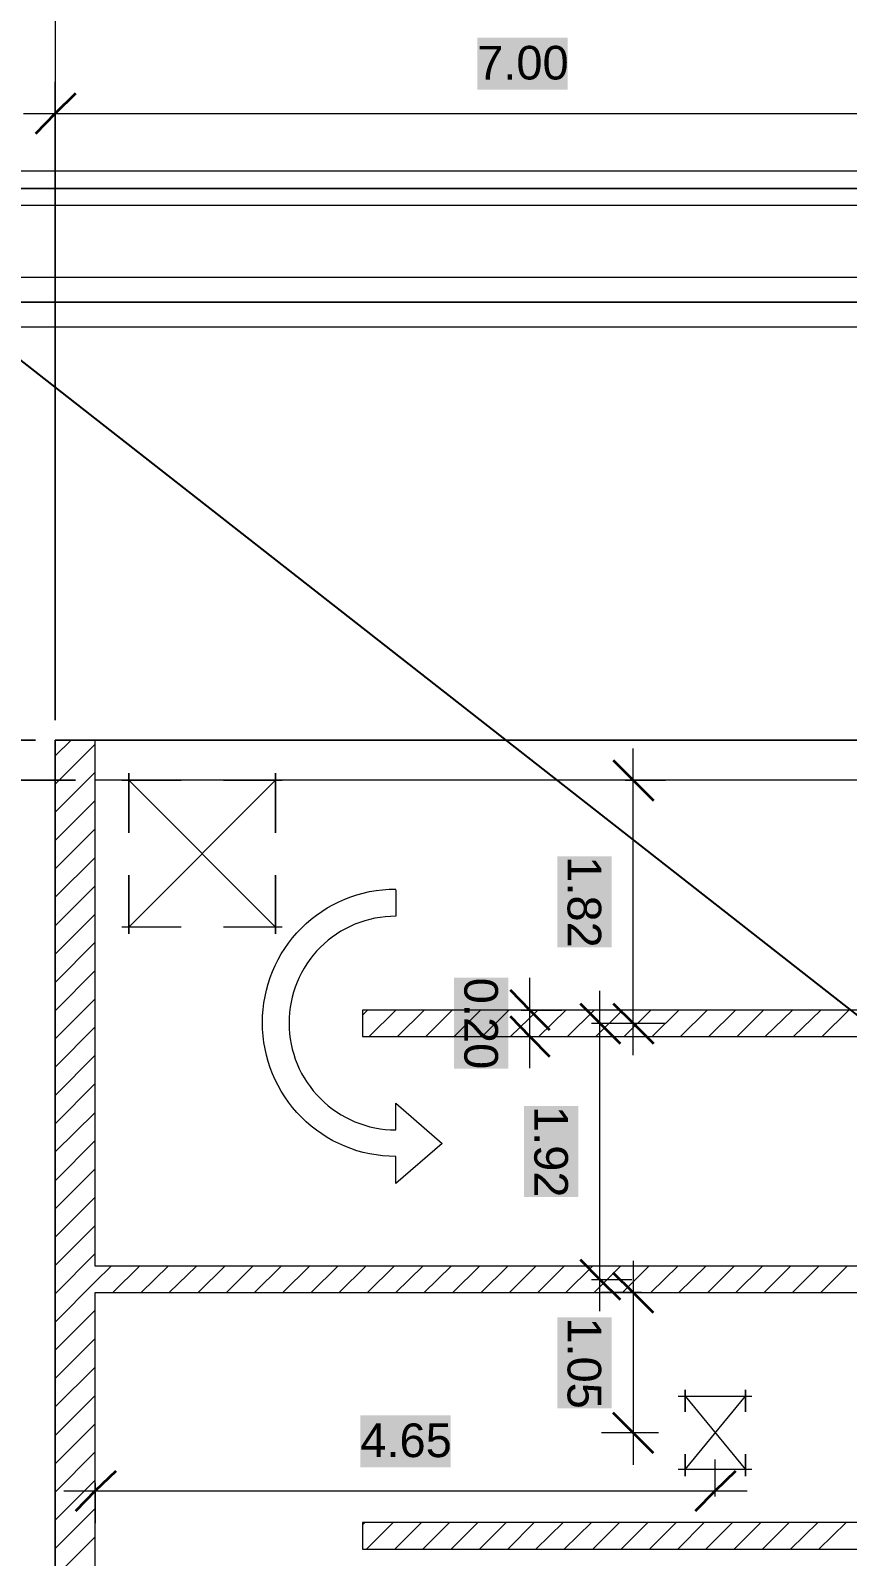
# Model space of a CAD drawing. Extents: x -187 to 52, y -9 to 65.
# Drawn here: x -176.4 to -170.28, y 44.15 to 55.57 of the extents above; entities that cross this region are included whole.
import ezdxf

# ---------------------------------------------------------------- set-up
doc = ezdxf.new("R2010")
doc.units = 0
doc.header["$MEASUREMENT"] = 0
for name, color, linetype in [('Cotas', 1, 'Continuous'), ('PDF4_Geometría', 7, 'Continuous'), ('PDF4_Texto', 7, 'Continuous')]:
    doc.layers.add(name, color=color, linetype=linetype)
doc.layers.add('PDF4_Rellenos sólidos', color=7, linetype='Continuous', true_color=0xffffff)
doc.styles.add('PDF Arial', font='arial.ttf')

msp = doc.modelspace()

# ---------------------------------------------------------------- hatches: boundary and pattern name
at = {"layer": 'PDF4_Rellenos sólidos', "transparency": 33554559}
for points in [[(-173.052, 55.514), (-173.052, 55.125), (-172.375, 55.125), (-172.375, 55.514)], [(-172.451, 49.386), (-172.451, 48.705), (-172.045, 48.705), (-172.045, 49.386)], [(-173.225, 48.477), (-173.225, 47.796), (-172.819, 47.796), (-172.819, 48.477)], [(-172.701, 47.517), (-172.701, 46.836), (-172.295, 46.836), (-172.295, 47.517)], [(-172.451, 45.935), (-172.451, 45.254), (-172.045, 45.254), (-172.045, 45.935)], [(-173.927, 45.203), (-173.927, 44.814), (-173.251, 44.814), (-173.251, 45.203)]]:
    msp.add_hatch(color=256, dxfattribs=at).paths.add_polyline_path(points)

# ---------------------------------------------------------------- linework, layer by layer
at = {"layer": 'Cotas'}
msp.add_line((-187.344, 61.606), (-110.638, 1.581), dxfattribs=at)
at = {"layer": 'PDF4_Geometría', "lineweight": 9}
for points in [[(-176.211, 55.971), (-176.211, 55.729), (-176.211, 50.405), (-176.211, 54.947), (-176.211, 55.184)], [(-176.448, 54.947), (-168.975, 54.947)], [(-180.017, 54.516), (-165.571, 54.516)], [(-165.571, 54.258), (-180.017, 54.258)], [(-180.017, 53.721), (-168.582, 53.721)], [(-168.582, 53.348), (-180.017, 53.348)], [(-179.319, 50.257), (-179.082, 50.257), (-176.359, 50.257), (-176.985, 50.257), (-177.222, 50.257)], [(-176.211, 50.139), (-176.092, 50.257)], [(-175.911, 49.957), (-175.911, 50.257), (-169.216, 50.257)], [(-169.068, 50.257), (-175.911, 50.257)], [(-176.211, 49.927), (-175.911, 50.227)], [(-171.885, 47.897), (-171.885, 50.194)], [(-176.059, 49.957), (-178.08, 49.957), (-178.321, 49.957)], [(-176.972, 49.957), (-176.735, 49.957), (-176.059, 49.957), (-176.985, 49.957), (-177.222, 49.957)], [(-176.211, 49.716), (-175.911, 50.016)], [(-169.216, 49.957), (-175.911, 49.957)], [(-171.944, 49.957), (-171.885, 49.957), (-171.643, 49.957)], [(-176.211, 49.504), (-175.911, 49.805)], [(-176.211, 49.293), (-175.911, 49.593)], [(-176.211, 49.081), (-175.911, 49.377)], [(-176.211, 48.866), (-175.911, 49.166)], [(-176.211, 48.654), (-175.911, 48.954)], [(-176.211, 48.443), (-175.911, 48.743)], [(-176.211, 48.231), (-175.911, 48.532)], [(-172.658, 47.8), (-172.658, 48.477)], [(-176.211, 48.02), (-175.911, 48.32)], [(-172.134, 45.981), (-172.134, 48.379)], [(-173.91, 48.197), (-173.872, 48.236)], [(-173.86, 48.037), (-173.661, 48.236)], [(-173.648, 48.037), (-173.449, 48.236)], [(-173.437, 48.037), (-173.238, 48.236)], [(-173.225, 48.037), (-173.026, 48.236)], [(-173.014, 48.037), (-172.815, 48.236)], [(-172.802, 48.037), (-172.599, 48.236)], [(-172.722, 48.236), (-172.658, 48.236), (-172.417, 48.236)], [(-172.591, 48.037), (-172.388, 48.236)], [(-172.375, 48.037), (-172.176, 48.236)], [(-172.164, 48.037), (-171.965, 48.236)], [(-171.952, 48.037), (-171.753, 48.236)], [(-171.741, 48.037), (-171.542, 48.236)], [(-171.529, 48.037), (-171.331, 48.236)], [(-171.318, 48.037), (-171.119, 48.236)], [(-171.106, 48.037), (-170.908, 48.236)], [(-170.895, 48.037), (-170.692, 48.236)], [(-170.683, 48.037), (-170.48, 48.236)], [(-170.468, 48.037), (-170.269, 48.236)], [(-176.211, 47.808), (-175.911, 48.109)], [(-172.197, 48.138), (-172.134, 48.138), (-171.893, 48.138)], [(-171.944, 48.138), (-171.885, 48.138), (-171.643, 48.138)], [(-172.722, 48.037), (-172.658, 48.037), (-172.417, 48.037)], [(-176.211, 47.597), (-175.911, 47.897)], [(-176.211, 47.385), (-175.911, 47.686)], [(-176.211, 47.174), (-175.911, 47.47)], [(-176.211, 46.958), (-175.911, 47.259)], [(-176.211, 46.747), (-175.911, 47.047)], [(-176.211, 46.535), (-175.911, 46.836)], [(-176.211, 46.324), (-175.911, 46.624)], [(-176.211, 46.113), (-175.911, 46.413)], [(-176.211, 45.901), (-175.911, 46.201), (-175.792, 46.32)], [(-175.78, 46.121), (-175.581, 46.32)], [(-175.568, 46.121), (-175.365, 46.32)], [(-175.357, 46.121), (-175.154, 46.32)], [(-175.141, 46.121), (-174.942, 46.32)], [(-174.929, 46.121), (-174.731, 46.32)], [(-174.718, 46.121), (-174.519, 46.32)], [(-174.507, 46.121), (-174.308, 46.32)], [(-174.295, 46.121), (-174.096, 46.32)], [(-174.084, 46.121), (-173.885, 46.32)], [(-173.872, 46.121), (-173.673, 46.32)], [(-173.661, 46.121), (-173.458, 46.32)], [(-173.449, 46.121), (-173.246, 46.32)], [(-173.234, 46.121), (-173.035, 46.32)], [(-173.022, 46.121), (-172.823, 46.32)], [(-172.811, 46.121), (-172.612, 46.32)], [(-172.599, 46.121), (-172.4, 46.32)], [(-172.388, 46.121), (-172.189, 46.32)], [(-172.176, 46.121), (-171.978, 46.32)], [(-171.965, 46.121), (-171.766, 46.32)], [(-171.885, 46.358), (-171.885, 44.831)], [(-171.753, 46.121), (-171.55, 46.32)], [(-171.542, 46.121), (-171.339, 46.32)], [(-171.326, 46.121), (-171.128, 46.32)], [(-171.115, 46.121), (-170.916, 46.32)], [(-170.903, 46.121), (-170.705, 46.32)], [(-170.692, 46.121), (-170.493, 46.32)], [(-170.48, 46.121), (-170.282, 46.32)], [(-172.197, 46.218), (-172.134, 46.218), (-171.893, 46.218)], [(-171.821, 46.121), (-171.885, 46.121), (-172.121, 46.121)], [(-176.211, 45.69), (-175.911, 45.99)], [(-176.211, 45.478), (-175.911, 45.778)], [(-176.211, 45.267), (-175.911, 45.563)], [(-176.211, 45.051), (-175.911, 45.351)], [(-176.211, 44.84), (-175.911, 45.14)], [(-171.694, 45.072), (-171.885, 45.072), (-172.121, 45.072)], [(-176.211, 44.628), (-175.911, 44.928)], [(-171.271, 44.594), (-171.271, 44.637), (-171.271, 44.873)], [(-176.211, 44.417), (-175.911, 44.717)], [(-175.911, 44.696), (-175.911, 44.637), (-175.911, 44.396)], [(-176.147, 44.637), (-171.03, 44.637)], [(-176.211, 44.205), (-175.911, 44.505)], [(-173.91, 44.383), (-173.893, 44.4)], [(-173.881, 44.201), (-173.682, 44.4)], [(-173.669, 44.201), (-173.47, 44.4)], [(-173.458, 44.201), (-173.259, 44.4)], [(-173.246, 44.201), (-173.048, 44.4)], [(-173.035, 44.201), (-172.836, 44.4)], [(-172.823, 44.201), (-172.625, 44.4)], [(-172.612, 44.201), (-172.409, 44.4)], [(-172.4, 44.201), (-172.197, 44.4)], [(-172.185, 44.201), (-171.986, 44.4)], [(-171.973, 44.201), (-171.775, 44.4)], [(-171.762, 44.201), (-171.563, 44.4)], [(-171.55, 44.201), (-171.352, 44.4)], [(-171.339, 44.201), (-171.14, 44.4)], [(-171.128, 44.201), (-170.929, 44.4)], [(-170.916, 44.201), (-170.717, 44.4)], [(-170.705, 44.201), (-170.502, 44.4)], [(-170.493, 44.201), (-170.29, 44.4)], [(-176.211, 43.994), (-175.911, 44.294)]]:
    msp.add_lwpolyline(points, dxfattribs=at)
at = {"layer": 'PDF4_Geometría', "lineweight": 35}
for points in [[(-176.059, 55.095), (-176.211, 54.947), (-176.359, 54.795)], [(-172.033, 50.105), (-171.885, 49.957), (-171.732, 49.805)], [(-172.806, 48.388), (-172.658, 48.236), (-172.51, 48.088)], [(-172.282, 48.286), (-172.134, 48.138), (-171.982, 47.986)], [(-172.033, 48.286), (-171.885, 48.138), (-171.732, 47.986)], [(-172.806, 48.189), (-172.658, 48.037), (-172.51, 47.889)], [(-172.282, 46.37), (-172.134, 46.218), (-171.982, 46.07)], [(-171.732, 45.969), (-171.885, 46.121), (-172.033, 46.269)], [(-171.732, 44.92), (-171.885, 45.072), (-172.033, 45.22)], [(-175.758, 44.785), (-175.911, 44.637), (-176.059, 44.484)], [(-171.119, 44.785), (-171.271, 44.637), (-171.419, 44.484)]]:
    msp.add_lwpolyline(points, dxfattribs=at)
at = {"layer": 'PDF4_Geometría', "lineweight": 9}
for points in [[(-180.017, 54.385), (-165.571, 54.385)], [(-168.582, 53.535), (-180.017, 53.535)], [(-154.879, 50.257), (-154.879, 29.179), (-158.03, 29.179), (-158.03, 32.892), (-170.654, 32.892), (-172.811, 32.892), (-172.811, 29.179), (-176.211, 29.179), (-176.211, 50.257)]]:
    msp.add_lwpolyline(points, close=True, dxfattribs=at)
at = {"layer": 'PDF4_Geometría', "lineweight": 20}
msp.add_lwpolyline([(-175.911, 42.285), (-167.52, 42.285), (-167.52, 42.484), (-175.911, 42.484), (-175.911, 46.121), (-167.52, 46.121), (-167.52, 46.32), (-175.911, 46.32), (-175.911, 50.257), (-176.211, 50.257), (-176.211, 29.179), (-175.911, 29.179), (-175.911, 29.475), (-175.911, 34.614), (-167.52, 34.614), (-167.52, 34.812), (-175.911, 34.812), (-175.911, 38.449), (-167.52, 38.449), (-167.52, 38.648), (-175.911, 38.648)], close=True, dxfattribs=at)
for points in [[(-165.321, 40.564), (-165.321, 44.201), (-157.18, 44.201), (-157.18, 44.4), (-165.321, 44.4), (-165.321, 48.037), (-157.18, 48.037), (-157.18, 48.236), (-165.321, 48.236), (-165.321, 49.957), (-164.623, 49.957), (-164.623, 50.257), (-166.12, 50.257), (-166.12, 49.957), (-165.52, 49.957), (-165.52, 48.236), (-173.91, 48.236), (-173.91, 48.037)], [(-165.52, 48.037), (-165.52, 44.4), (-173.91, 44.4), (-173.91, 44.201), (-165.52, 44.201), (-165.52, 40.564)], [(-173.91, 48.037), (-165.52, 48.037)]]:
    msp.add_lwpolyline(points, dxfattribs=at)
at = {"layer": 'PDF4_Geometría', "color": 30, "lineweight": 9, "true_color": 0xff7f00}
for points in [[(-175.712, 49.957), (-175.268, 49.957)], [(-174.951, 49.957), (-174.511, 49.957)], [(-175.268, 48.857), (-175.712, 48.857)], [(-174.511, 48.857), (-174.951, 48.857)], [(-171.546, 45.347), (-170.996, 45.347)], [(-170.996, 44.797), (-171.546, 44.797)]]:
    msp.add_lwpolyline(points, dxfattribs=at)
for points in [[(-175.661, 50.008), (-175.661, 49.563)], [(-174.562, 50.008), (-174.562, 49.563)], [(-175.661, 49.246), (-175.661, 48.806)], [(-174.562, 49.246), (-174.562, 48.806)], [(-171.495, 45.394), (-171.495, 45.229)], [(-171.043, 45.394), (-171.043, 45.229)], [(-171.495, 44.911), (-171.495, 44.747)], [(-171.043, 44.911), (-171.043, 44.747)]]:
    msp.add_lwpolyline(points, close=True, dxfattribs=at)
at = {"layer": 'PDF4_Geometría', "color": 9, "lineweight": 9, "true_color": 0xc0c0c0}
for points in [[(-175.661, 49.957), (-174.562, 48.857)], [(-175.661, 48.857), (-174.562, 49.957)], [(-171.495, 45.347), (-171.043, 44.797)], [(-171.495, 44.797), (-171.043, 45.347)]]:
    msp.add_lwpolyline(points, dxfattribs=at)
at = {"layer": 'PDF4_Geometría', "lineweight": 9}
msp.add_lwpolyline([(-173.661, 49.136), (-173.661, 48.938, 0.416667), (-174.46, 48.138, 0.414684), (-173.661, 47.339), (-173.661, 47.538), (-173.314, 47.237), (-173.661, 46.937), (-173.661, 47.14, -0.415432), (-174.659, 48.142, -0.416314), (-173.661, 49.141)], format="xyb", dxfattribs=at)

# ---------------------------------------------------------------- texts
at = {"layer": 'PDF4_Texto', "char_height": 0.252, "attachment_point": 7, "style": 'PDF Arial'}
for s, insert in [('7.00', (-173.052, 55.197)), ('4.65', (-173.927, 44.886))]:
    msp.add_mtext(s, dxfattribs=dict(at, insert=insert))
at = {"layer": 'PDF4_Texto', "char_height": 0.252, "attachment_point": 7, "rotation": 270, "style": 'PDF Arial'}
for s, insert in [('1.82', (-172.379, 49.387)), ('0.20', (-173.152, 48.478)), ('1.92', (-172.628, 47.518)), ('1.05', (-172.379, 45.936))]:
    msp.add_mtext(s, dxfattribs=dict(at, insert=insert))

doc.saveas('drawing.dxf')
